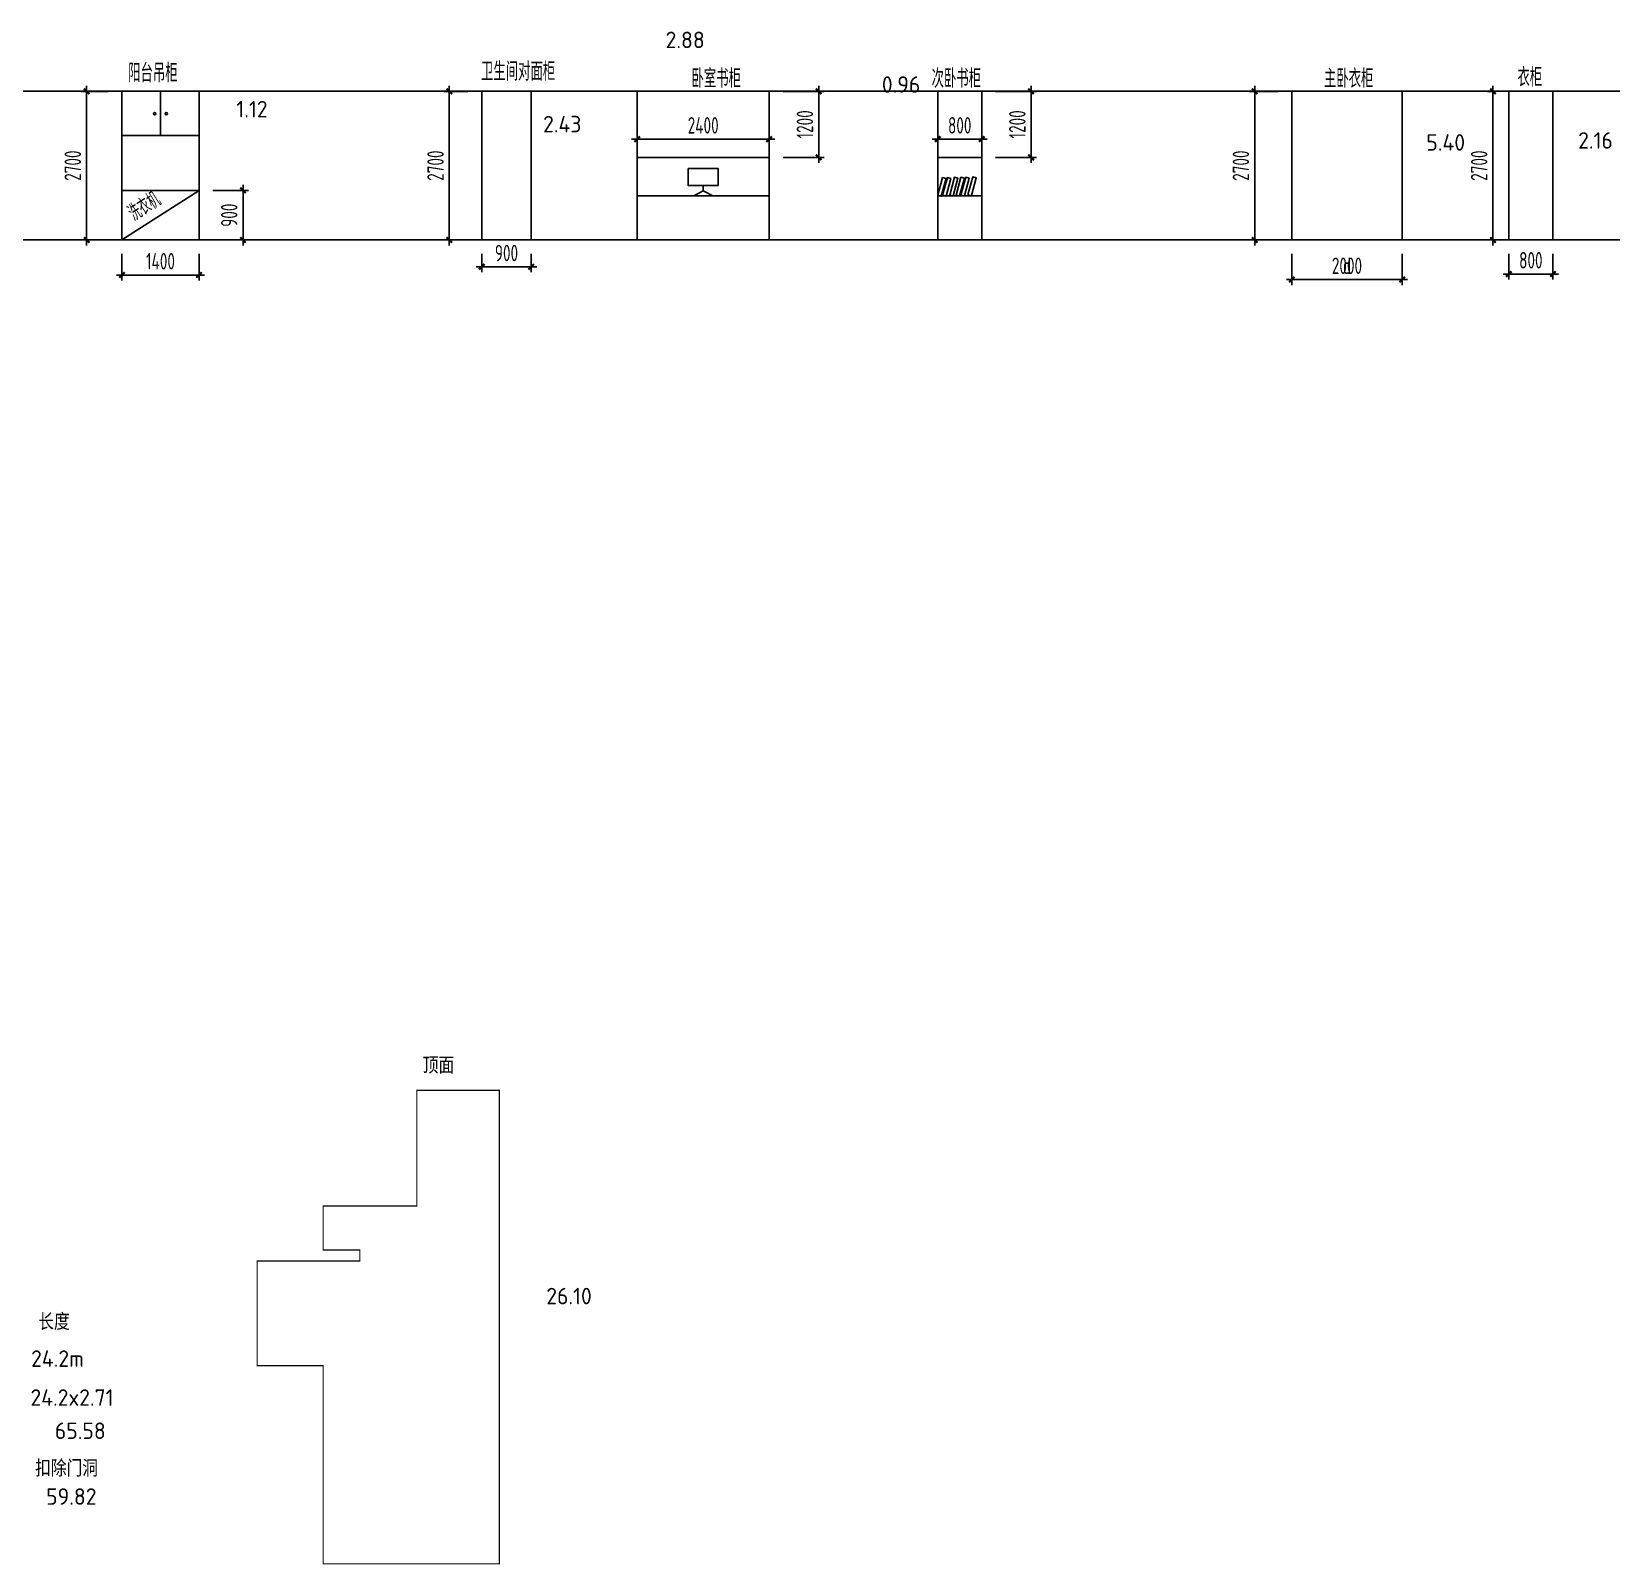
# Model space of a CAD drawing. Header units: millimetres. Extents: x -114775 to 99427, y -123028 to 12078.
# Drawn here: x 70740 to 99427, y -98739 to -70900 of the extents above; entities that cross this region are included whole.
import ezdxf
from ezdxf.enums import TextEntityAlignment as Align

# ---------------------------------------------------------------- set-up
doc = ezdxf.new("R2010")
doc.units = ezdxf.units.MM
doc.header["$LTSCALE"] = 1000
doc.layers.get('0').update_dxf_attribs({"linetype": 'CONTINUOUS'})
doc.layers.get('Defpoints').update_dxf_attribs({"color": 6, "linetype": 'CONTINUOUS'})
for name, color, linetype in [('DIM', 3, 'CONTINUOUS'), ('PUB_TEXT', 7, 'CONTINUOUS'), ('S-ANNO-REVS', 1, 'CONTINUOUS'), ('S-降板', 143, 'CONTINUOUS'), ('WALL', 2, 'CONTINUOUS')]:
    doc.layers.add(name, color=color, linetype=linetype)
doc.styles.get("Standard").update_dxf_attribs({"font": 'tssdeng.shx', "bigfont": 'tssdchn.shx'})
doc.styles.add('ZZ', font='tssdeng.shx', dxfattribs={"width": 0.7, "bigfont": 'tssdchn.shx'})
doc.dimstyles.new('TSSD_100_100', dxfattribs={"dimtxt": 300, "dimasz": 100, "dimexe": 100, "dimexo": 250, "dimgap": 100, "dimtad": 1, "dimdec": 0, "dimzin": 0, "dimdsep": 46, "dimtxsty": 'ZZ', "dimblk": 'ARCHTICK', "dimcen": 0, "dimdle": 100, "dimclrd": 256, "dimclrt": 7, "dimadec": 0, "dimazin": 0, "dimtfac": 1, "dimtdec": 0, "dimtix": 1, "dimtmove": 2, "dimatfit": 3, "dimfxl": 0, "dimtolj": 1, "dimtzin": 0, "dimarcsym": 0})

# ---------------------------------------------------------------- blocks, each defined once
blk = doc.blocks.new('_ArchTick')
at = {"color": 0, "linetype": 'ByBlock', "const_width": 0.4}
blk.add_lwpolyline([(-0.5, -0.5), (0.5, 0.5)], dxfattribs=at)
blk = doc.blocks.new('*D384')
at = {"layer": 'Defpoints', "color": 0}
for p in [(78913, -74685), (79813, -74685), (79813, -75172)]:
    blk.add_point(p, dxfattribs=at)
at = {"layer": 'DIM', "color": 0, "lineweight": -2}
for p, q in [((78913, -74935), (78913, -75272)), ((79813, -74935), (79813, -75272))]:
    blk.add_line(p, q, dxfattribs=at)
at = {"layer": 'DIM', "lineweight": -2}
blk.add_line((78813, -75172), (79913, -75172), dxfattribs=at)
at = {"layer": 'DIM', "lineweight": -2, "xscale": 100, "yscale": 100, "zscale": 100, "rotation": 180}
blk.add_blockref('_ArchTick', (78913, -75172), dxfattribs=at)
at = {"layer": 'DIM', "lineweight": -2, "xscale": 100, "yscale": 100, "zscale": 100}
blk.add_blockref('_ArchTick', (79813, -75172), dxfattribs=at)
at = {"layer": 'DIM', "color": 7, "insert": (79363, -74922), "char_height": 300, "attachment_point": 5, "style": 'ZZ'}
blk.add_mtext('\\A1;900', dxfattribs=at)
blk = doc.blocks.new('*D385')
at = {"layer": 'Defpoints', "color": 0}
for p in [(78325, -71985), (78913, -71985), (78913, -74685)]:
    blk.add_point(p, dxfattribs=at)
at = {"layer": 'DIM', "color": 0, "lineweight": -2}
for p, q in [((78663, -71985), (78225, -71985)), ((78663, -74685), (78225, -74685))]:
    blk.add_line(p, q, dxfattribs=at)
at = {"layer": 'DIM', "lineweight": -2}
blk.add_line((78325, -74785), (78325, -71885), dxfattribs=at)
at = {"layer": 'DIM', "lineweight": -2, "xscale": 100, "yscale": 100, "zscale": 100}
for p, rotation in [((78325, -71985), 90), ((78325, -74685), 270)]:
    blk.add_blockref('_ArchTick', p, dxfattribs=dict(at, rotation=rotation))
at = {"layer": 'DIM', "color": 7, "insert": (78075, -73335), "char_height": 300, "attachment_point": 5, "rotation": 90, "style": 'ZZ'}
blk.add_mtext('\\A1;2700', dxfattribs=at)
blk = doc.blocks.new('*D388')
at = {"layer": 'Defpoints', "color": 0}
for p in [(72380, -74685), (73780, -74685), (73780, -75321)]:
    blk.add_point(p, dxfattribs=at)
at = {"layer": 'DIM', "color": 0, "lineweight": -2}
for p, q in [((72380, -74935), (72380, -75421)), ((73780, -74935), (73780, -75421))]:
    blk.add_line(p, q, dxfattribs=at)
at = {"layer": 'DIM', "lineweight": -2}
blk.add_line((72280, -75321), (73880, -75321), dxfattribs=at)
at = {"layer": 'DIM', "lineweight": -2, "xscale": 100, "yscale": 100, "zscale": 100, "rotation": 180}
blk.add_blockref('_ArchTick', (72380, -75321), dxfattribs=at)
at = {"layer": 'DIM', "lineweight": -2, "xscale": 100, "yscale": 100, "zscale": 100}
blk.add_blockref('_ArchTick', (73780, -75321), dxfattribs=at)
at = {"layer": 'DIM', "color": 7, "insert": (73080, -75071), "char_height": 300, "attachment_point": 5, "style": 'ZZ'}
blk.add_mtext('\\A1;1400', dxfattribs=at)
blk = doc.blocks.new('*D389')
at = {"layer": 'Defpoints', "color": 0}
for p in [(71738, -71985), (72380, -71985), (72380, -74685)]:
    blk.add_point(p, dxfattribs=at)
at = {"layer": 'DIM', "color": 0, "lineweight": -2}
for p, q in [((72130, -71985), (71638, -71985)), ((72130, -74685), (71638, -74685))]:
    blk.add_line(p, q, dxfattribs=at)
at = {"layer": 'DIM', "lineweight": -2}
blk.add_line((71738, -74785), (71738, -71885), dxfattribs=at)
at = {"layer": 'DIM', "lineweight": -2, "xscale": 100, "yscale": 100, "zscale": 100}
for p, rotation in [((71738, -71985), 90), ((71738, -74685), 270)]:
    blk.add_blockref('_ArchTick', p, dxfattribs=dict(at, rotation=rotation))
at = {"layer": 'DIM', "color": 7, "insert": (71488, -73335), "char_height": 300, "attachment_point": 5, "rotation": 90, "style": 'ZZ'}
blk.add_mtext('\\A1;2700', dxfattribs=at)
blk = doc.blocks.new('*D390')
at = {"layer": 'Defpoints', "color": 0}
for p in [(73780, -73785), (74579, -73785), (73780, -74685)]:
    blk.add_point(p, dxfattribs=at)
at = {"layer": 'DIM', "lineweight": -2}
blk.add_line((74579, -74785), (74579, -73685), dxfattribs=at)
at = {"layer": 'DIM', "color": 0, "lineweight": -2}
for p, q in [((74030, -73785), (74679, -73785)), ((74030, -74685), (74679, -74685))]:
    blk.add_line(p, q, dxfattribs=at)
at = {"layer": 'DIM', "lineweight": -2, "xscale": 100, "yscale": 100, "zscale": 100}
for p, rotation in [((74579, -73785), 90), ((74579, -74685), 270)]:
    blk.add_blockref('_ArchTick', p, dxfattribs=dict(at, rotation=rotation))
at = {"layer": 'DIM', "color": 7, "insert": (74329, -74235), "char_height": 300, "attachment_point": 5, "rotation": 90, "style": 'ZZ'}
blk.add_mtext('\\A1;900', dxfattribs=at)
blk = doc.blocks.new('*D391')
at = {"layer": 'Defpoints', "color": 0}
for p in [(84135, -71985), (85032, -71985), (84135, -73185)]:
    blk.add_point(p, dxfattribs=at)
at = {"layer": 'DIM', "color": 0, "lineweight": -2}
for p, q in [((84385, -71985), (85132, -71985)), ((84385, -73185), (85132, -73185))]:
    blk.add_line(p, q, dxfattribs=at)
at = {"layer": 'DIM', "lineweight": -2}
blk.add_line((85032, -73285), (85032, -71885), dxfattribs=at)
at = {"layer": 'DIM', "lineweight": -2, "xscale": 100, "yscale": 100, "zscale": 100}
for p, rotation in [((85032, -71985), 90), ((85032, -73185), 270)]:
    blk.add_blockref('_ArchTick', p, dxfattribs=dict(at, rotation=rotation))
at = {"layer": 'DIM', "color": 7, "insert": (84782, -72585), "char_height": 300, "attachment_point": 5, "rotation": 90, "style": 'ZZ'}
blk.add_mtext('\\A1;1200', dxfattribs=at)
blk = doc.blocks.new('*D392')
at = {"layer": 'Defpoints', "color": 0}
for p in [(84135, -72853), (81735, -73185), (84135, -73185)]:
    blk.add_point(p, dxfattribs=at)
at = {"layer": 'DIM', "lineweight": -2}
blk.add_line((81635, -72853), (84235, -72853), dxfattribs=at)
at = {"layer": 'DIM', "color": 0, "lineweight": -2}
for p, q in [((81735, -72935), (81735, -72753)), ((84135, -72935), (84135, -72753))]:
    blk.add_line(p, q, dxfattribs=at)
at = {"layer": 'DIM', "lineweight": -2, "xscale": 100, "yscale": 100, "zscale": 100, "rotation": 180}
blk.add_blockref('_ArchTick', (81735, -72853), dxfattribs=at)
at = {"layer": 'DIM', "lineweight": -2, "xscale": 100, "yscale": 100, "zscale": 100}
blk.add_blockref('_ArchTick', (84135, -72853), dxfattribs=at)
at = {"layer": 'DIM', "color": 7, "insert": (82935, -72603), "char_height": 300, "attachment_point": 5, "style": 'ZZ'}
blk.add_mtext('\\A1;2400', dxfattribs=at)
blk = doc.blocks.new('*D397')
at = {"layer": 'Defpoints', "color": 0}
for p in [(87993, -71985), (88889, -71985), (87993, -73185)]:
    blk.add_point(p, dxfattribs=at)
at = {"layer": 'DIM', "color": 0, "lineweight": -2}
for p, q in [((88243, -71985), (88989, -71985)), ((88243, -73185), (88989, -73185))]:
    blk.add_line(p, q, dxfattribs=at)
at = {"layer": 'DIM', "lineweight": -2}
blk.add_line((88889, -73285), (88889, -71885), dxfattribs=at)
at = {"layer": 'DIM', "lineweight": -2, "xscale": 100, "yscale": 100, "zscale": 100}
for p, rotation in [((88889, -71985), 90), ((88889, -73185), 270)]:
    blk.add_blockref('_ArchTick', p, dxfattribs=dict(at, rotation=rotation))
at = {"layer": 'DIM', "color": 7, "insert": (88639, -72585), "char_height": 300, "attachment_point": 5, "rotation": 90, "style": 'ZZ'}
blk.add_mtext('\\A1;1200', dxfattribs=at)
blk = doc.blocks.new('*D398')
at = {"layer": 'Defpoints', "color": 0}
for p in [(87993, -72853), (87193, -73185), (87993, -73185)]:
    blk.add_point(p, dxfattribs=at)
at = {"layer": 'DIM', "lineweight": -2}
blk.add_line((87093, -72853), (88093, -72853), dxfattribs=at)
at = {"layer": 'DIM', "color": 0, "lineweight": -2}
for p, q in [((87193, -72935), (87193, -72753)), ((87993, -72935), (87993, -72753))]:
    blk.add_line(p, q, dxfattribs=at)
at = {"layer": 'DIM', "lineweight": -2, "xscale": 100, "yscale": 100, "zscale": 100, "rotation": 180}
blk.add_blockref('_ArchTick', (87193, -72853), dxfattribs=at)
at = {"layer": 'DIM', "lineweight": -2, "xscale": 100, "yscale": 100, "zscale": 100}
blk.add_blockref('_ArchTick', (87993, -72853), dxfattribs=at)
at = {"layer": 'DIM', "color": 7, "insert": (87593, -72603), "char_height": 300, "attachment_point": 5, "style": 'ZZ'}
blk.add_mtext('\\A1;800', dxfattribs=at)
blk = doc.blocks.new('*D399')
at = {"layer": 'Defpoints', "color": 0}
for p in [(93625, -74685), (95625, -74685), (95625, -75403)]:
    blk.add_point(p, dxfattribs=at)
at = {"layer": 'DIM', "color": 0, "lineweight": -2}
for p, q in [((93625, -74935), (93625, -75503)), ((95625, -74935), (95625, -75503))]:
    blk.add_line(p, q, dxfattribs=at)
at = {"layer": 'DIM', "lineweight": -2}
blk.add_line((93525, -75403), (95725, -75403), dxfattribs=at)
at = {"layer": 'DIM', "lineweight": -2, "xscale": 100, "yscale": 100, "zscale": 100, "rotation": 180}
blk.add_blockref('_ArchTick', (93625, -75403), dxfattribs=at)
at = {"layer": 'DIM', "lineweight": -2, "xscale": 100, "yscale": 100, "zscale": 100}
blk.add_blockref('_ArchTick', (95625, -75403), dxfattribs=at)
at = {"layer": 'DIM', "color": 7, "insert": (94625, -75153), "char_height": 300, "attachment_point": 5, "style": 'ZZ'}
blk.add_mtext('\\A1;d', dxfattribs=at)
blk = doc.blocks.new('*D400')
at = {"layer": 'Defpoints', "color": 0}
for p in [(93625, -74685), (95625, -74685), (93625, -75403)]:
    blk.add_point(p, dxfattribs=at)
at = {"layer": 'DIM', "color": 0, "lineweight": -2}
for p, q in [((93625, -74935), (93625, -75503)), ((95625, -74935), (95625, -75503))]:
    blk.add_line(p, q, dxfattribs=at)
at = {"layer": 'DIM', "lineweight": -2}
blk.add_line((95725, -75403), (93525, -75403), dxfattribs=at)
at = {"layer": 'DIM', "lineweight": -2, "xscale": 100, "yscale": 100, "zscale": 100, "rotation": 180}
blk.add_blockref('_ArchTick', (93625, -75403), dxfattribs=at)
at = {"layer": 'DIM', "lineweight": -2, "xscale": 100, "yscale": 100, "zscale": 100}
blk.add_blockref('_ArchTick', (95625, -75403), dxfattribs=at)
at = {"layer": 'DIM', "color": 7, "insert": (94625, -75153), "char_height": 300, "attachment_point": 5, "style": 'ZZ'}
blk.add_mtext('\\A1;2000', dxfattribs=at)
blk = doc.blocks.new('*D401')
at = {"layer": 'Defpoints', "color": 0}
for p in [(93625, -71985), (92949, -74685), (93625, -74685)]:
    blk.add_point(p, dxfattribs=at)
at = {"layer": 'DIM', "color": 0, "lineweight": -2}
for p, q in [((93375, -71985), (92849, -71985)), ((93375, -74685), (92849, -74685))]:
    blk.add_line(p, q, dxfattribs=at)
at = {"layer": 'DIM', "lineweight": -2}
blk.add_line((92949, -71885), (92949, -74785), dxfattribs=at)
at = {"layer": 'DIM', "lineweight": -2, "xscale": 100, "yscale": 100, "zscale": 100}
for p, rotation in [((92949, -71985), 90), ((92949, -74685), 270)]:
    blk.add_blockref('_ArchTick', p, dxfattribs=dict(at, rotation=rotation))
at = {"layer": 'DIM', "color": 7, "insert": (92699, -73335), "char_height": 300, "attachment_point": 5, "rotation": 90, "style": 'ZZ'}
blk.add_mtext('\\A1;2700', dxfattribs=at)
blk = doc.blocks.new('*D402')
at = {"layer": 'Defpoints', "color": 0}
for p in [(97564, -74685), (98364, -74685), (98364, -75303)]:
    blk.add_point(p, dxfattribs=at)
at = {"layer": 'DIM', "color": 0, "lineweight": -2}
for p, q in [((97564, -74935), (97564, -75403)), ((98364, -74935), (98364, -75403))]:
    blk.add_line(p, q, dxfattribs=at)
at = {"layer": 'DIM', "lineweight": -2}
blk.add_line((97464, -75303), (98464, -75303), dxfattribs=at)
at = {"layer": 'DIM', "lineweight": -2, "xscale": 100, "yscale": 100, "zscale": 100, "rotation": 180}
blk.add_blockref('_ArchTick', (97564, -75303), dxfattribs=at)
at = {"layer": 'DIM', "lineweight": -2, "xscale": 100, "yscale": 100, "zscale": 100}
blk.add_blockref('_ArchTick', (98364, -75303), dxfattribs=at)
at = {"layer": 'DIM', "color": 7, "insert": (97964, -75053), "char_height": 300, "attachment_point": 5, "style": 'ZZ'}
blk.add_mtext('\\A1;800', dxfattribs=at)
blk = doc.blocks.new('*D403')
at = {"layer": 'Defpoints', "color": 0}
for p in [(97275, -71985), (97564, -71985), (97564, -74685)]:
    blk.add_point(p, dxfattribs=at)
at = {"layer": 'DIM', "color": 0, "lineweight": -2}
for p, q in [((97314, -71985), (97175, -71985)), ((97314, -74685), (97175, -74685))]:
    blk.add_line(p, q, dxfattribs=at)
at = {"layer": 'DIM', "lineweight": -2}
blk.add_line((97275, -74785), (97275, -71885), dxfattribs=at)
at = {"layer": 'DIM', "lineweight": -2, "xscale": 100, "yscale": 100, "zscale": 100}
for p, rotation in [((97275, -71985), 90), ((97275, -74685), 270)]:
    blk.add_blockref('_ArchTick', p, dxfattribs=dict(at, rotation=rotation))
at = {"layer": 'DIM', "color": 7, "insert": (97025, -73335), "char_height": 300, "attachment_point": 5, "rotation": 90, "style": 'ZZ'}
blk.add_mtext('\\A1;2700', dxfattribs=at)

msp = doc.modelspace()

# ---------------------------------------------------------------- linework, layer by layer
at = {"layer": 'S-ANNO-REVS'}
for p in [(50314.1, -71984.8), (50314.1, -74684.8)]:
    msp.add_xline(p, (1, 0), dxfattribs=at)
at = {"layer": 'S-ANNO-REVS', "color": 8}
for points in [[(87195.8, -73873.7), (87258.6, -73890.5), (87344.9, -73568.5), (87282.1, -73551.7)], [(87282.7, -73873.7), (87345.5, -73890.5), (87431.7, -73568.5), (87368.9, -73551.7)], [(87410.7, -73868), (87473.5, -73884.8), (87559.8, -73562.9), (87497, -73546.1)], [(87528.5, -73868), (87591.3, -73884.8), (87677.6, -73562.9), (87614.8, -73546.1)], [(87615.3, -73868), (87678.1, -73884.8), (87764.4, -73562.9), (87701.6, -73546.1)], [(87743.4, -73862.4), (87806.2, -73879.2), (87892.4, -73557.2), (87829.6, -73540.4)]]:
    msp.add_lwpolyline(points, close=True, dxfattribs=at)
at = {"layer": 'S-降板', "const_width": 20}
msp.add_lwpolyline([(74833.6, -93229), (74833.6, -95129), (76033.6, -95129), (76033.6, -98729), (79233.6, -98729), (79233.6, -90129), (77733.6, -90129), (77733.6, -92229), (76033.6, -92229), (76033.6, -93029), (76698.6, -93029), (76698.6, -93229)], close=True, dxfattribs=at)
at = {"layer": 'WALL'}
for p, q in [((73079.6, -71984.8), (73079.6, -72784.8)), ((72379.6, -72784.8), (73779.6, -72784.8)), ((81735.4, -73184.8), (84135.4, -73184.8)), ((87192.8, -73184.8), (87992.8, -73184.8)), ((72379.6, -73784.8), (73779.6, -73784.8)), ((73779.6, -73784.8), (72379.6, -74684.8)), ((81735.4, -73884.8), (84135.4, -73884.8)), ((87192.8, -73884.8), (87992.8, -73884.8))]:
    msp.add_line(p, q, dxfattribs=at)
at = {"layer": 'WALL', "color": 8}
for p, q in [((82935.4, -73696.1), (82935.4, -73790.5)), ((82935.4, -73790.5), (82762.4, -73884.8)), ((82935.4, -73790.5), (83108.4, -73884.8))]:
    msp.add_line(p, q, dxfattribs=at)
at = {"layer": 'WALL'}
for points in [[(72379.6, -74684.8), (73779.6, -74684.8), (73779.6, -71984.8), (72379.6, -71984.8)], [(73779.6, -71984.8), (72379.6, -71984.8), (72379.6, -72784.8), (73779.6, -72784.8)], [(78912.5, -74684.8), (79812.5, -74684.8), (79812.5, -71984.8), (78912.5, -71984.8)], [(81735.4, -74684.8), (84135.4, -74684.8), (84135.4, -71984.8), (81735.4, -71984.8)], [(87192.8, -74684.8), (87992.8, -74684.8), (87992.8, -71984.8), (87192.8, -71984.8)], [(93625.2, -74684.8), (95625.2, -74684.8), (95625.2, -71984.8), (93625.2, -71984.8)], [(97564.2, -74684.8), (98364.2, -74684.8), (98364.2, -71984.8), (97564.2, -71984.8)]]:
    msp.add_lwpolyline(points, close=True, dxfattribs=at)
at = {"layer": 'WALL', "color": 8}
msp.add_lwpolyline([(82664.1, -73386.1), (83206.7, -73386.1), (83206.7, -73696.1), (82664.1, -73696.1)], close=True, dxfattribs=at)
at = {"layer": 'WALL'}
for centre in [(72974.3, -72392.2), (73185, -72392.2)]:
    msp.add_circle(centre, 20, dxfattribs=at)

# ---------------------------------------------------------------- texts
at = {"layer": 'PUB_TEXT', "width": 0.7}
for s, p in [('卫生间对面柜', (78901.3, -71791.8)), ('阳台吊柜', (72493.6, -71820.3)), ('卧室书柜', (82722.6, -71919.6)), ('次卧书柜', (87082.5, -71919.6)), ('主卧衣柜', (94206.4, -71920.9)), ('衣柜', (97720.4, -71897.6))]:
    msp.add_text(s, height=337.59, dxfattribs=at).set_placement(p)
msp.add_text('洗衣机', height=300, rotation=32.73523, dxfattribs=at).set_placement((72782.2, -74069.4), align=Align.MIDDLE_CENTER)
at = {"layer": 'S-ANNO-REVS'}
for s, p in [('2.88', (82252.2, -71200.9)), ('0.96', (86179.2, -72011.9)), ('1.12', (74459.2, -72458.3)), ('2.43', (80027.4, -72730.5)), ('5.40', (96066.3, -73063.1)), ('2.16', (98823.1, -73026.6))]:
    msp.add_text(s, height=300, dxfattribs=at).set_placement(p)
at = {"layer": 'S-降板'}
for s, p in [('顶面', (77842.5, -89825.9)), ('26.10', (80085.7, -94015.4)), ('长度', (70861.6, -94482.5)), ('24.2m', (70730.4, -95151.4)), ('24.2x2.71', (70719.2, -95858.5)), ('65.58', (71161.7, -96461.9)), ('扣除门洞', (70804.7, -97144.5)), ('59.82', (71003.7, -97656.1))]:
    msp.add_text(s, height=300, dxfattribs=at).set_placement(p)

# ---------------------------------------------------------------- dimensions: what is measured, and where the dimension line sits
at = {"layer": 'DIM'}
for base, p1, p2, picture, middle in [((71738.3, -71984.8), (72379.6, -74684.8), (72379.6, -71984.8), '*D389', (71488.3, -73334.8)), ((78325.4, -71984.8), (78912.5, -74684.8), (78912.5, -71984.8), '*D385', (78075.4, -73334.8)), ((85031.7, -71984.8), (84135.4, -73184.8), (84135.4, -71984.8), '*D391', (84781.7, -72584.8)), ((88889.2, -71984.8), (87992.8, -73184.8), (87992.8, -71984.8), '*D397', (88639.2, -72584.8)), ((92949.4, -74684.8), (93625.2, -71984.8), (93625.2, -74684.8), '*D401', (92699.4, -73334.8)), ((97274.7, -71984.8), (97564.2, -74684.8), (97564.2, -71984.8), '*D403', (97024.7, -73334.8)), ((74579.5, -73784.8), (73779.6, -74684.8), (73779.6, -73784.8), '*D390', (74329.5, -74234.8))]:
    dim = msp.add_linear_dim(base=base, p1=p1, p2=p2, angle=90, dimstyle='TSSD_100_100', dxfattribs=at)
    dim.commit()
    dim.dimension.update_dxf_attribs({"geometry": picture, "text_midpoint": middle})
for base, p1, p2, picture, middle in [((84135.4, -72853), (81735.4, -73184.8), (84135.4, -73184.8), '*D392', (82935.4, -72603)), ((87992.8, -72853), (87192.8, -73184.8), (87992.8, -73184.8), '*D398', (87592.8, -72603)), ((73779.6, -75320.6), (72379.6, -74684.8), (73779.6, -74684.8), '*D388', (73079.6, -75070.6)), ((79812.5, -75172.2), (78912.5, -74684.8), (79812.5, -74684.8), '*D384', (79362.5, -74922.2)), ((93625.2, -75403.2), (95625.2, -74684.8), (93625.2, -74684.8), '*D400', (94625.2, -75153.2)), ((98364.2, -75303), (97564.2, -74684.8), (98364.2, -74684.8), '*D402', (97964.2, -75053))]:
    dim = msp.add_linear_dim(base=base, p1=p1, p2=p2, dimstyle='TSSD_100_100', dxfattribs=at)
    dim.commit()
    dim.dimension.update_dxf_attribs({"geometry": picture, "text_midpoint": middle})
dim = msp.add_linear_dim(base=(95625.2, -75403.2), p1=(93625.2, -74684.8), p2=(95625.2, -74684.8), text='d', dimstyle='TSSD_100_100', dxfattribs=at)
dim.commit()
dim.dimension.update_dxf_attribs({"geometry": '*D399', "text_midpoint": (94625.2, -75153.2)})

doc.saveas('drawing.dxf')
